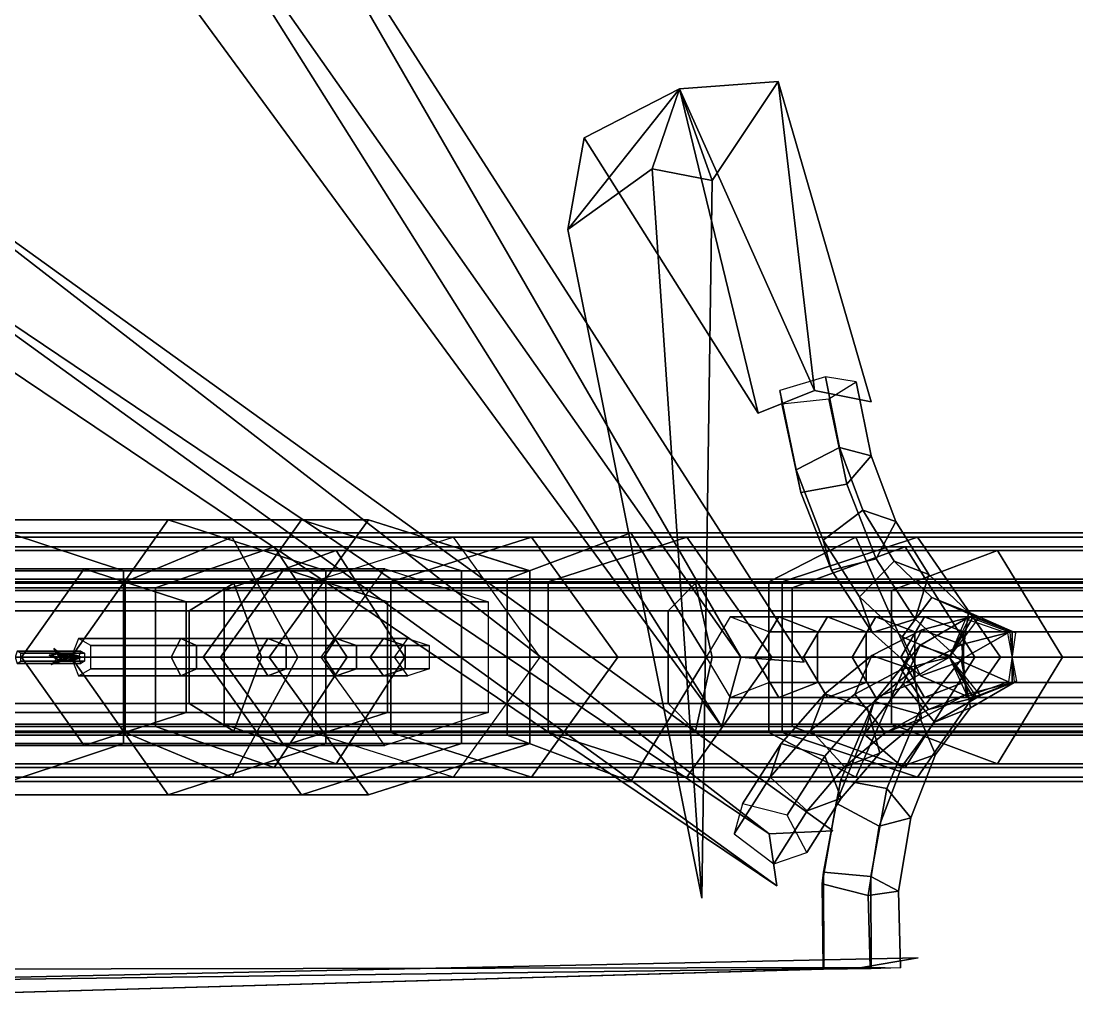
# Model space of a CAD drawing. Header units: metres. Extents: x -236 to 197, y -84 to 78.
# Drawn here: x 23.94 to 41.7, y -5.77 to 10.7 of the extents above; entities that cross this region are included whole.
import ezdxf

# ---------------------------------------------------------------- set-up
doc = ezdxf.new("R2010")
doc.units = ezdxf.units.M

msp = doc.modelspace()

# ---------------------------------------------------------------- linework, layer by layer
at = {"layer": 'Lacypla_Intrnd', "color": 3}
for points in [[(21.208, 1.451, 557.356), (25.668, 1.451, 572.06), (23.065, 2.313, 572.85), (18.604, 2.313, 558.145)], [(23.065, 2.313, 572.85), (26.417, 2.313, 587.788), (24.786, 0, 588.154), (21.465, 0, 573.335)], [(25.668, 1.451, 572.06), (29.071, 1.451, 587.191), (26.417, 2.313, 587.788), (23.065, 2.313, 572.85)], [(26.417, 2.313, 587.788), (28.661, 2.313, 602.932), (27.008, 0, 603.177), (24.786, 0, 588.154)], [(29.071, 1.451, 587.191), (31.352, 1.451, 602.532), (28.661, 2.313, 602.932), (26.417, 2.313, 587.788)], [(28.661, 2.313, 602.932), (29.786, 2.313, 618.2), (28.118, 0, 618.323), (27.008, 0, 603.177)], [(29.786, 2.313, 618.2), (29.784, 2.313, 633.509), (28.112, 0, 633.509), (28.118, 0, 618.323)], [(31.352, 1.451, 602.532), (32.499, 1.451, 618), (29.786, 2.313, 618.2), (28.661, 2.313, 602.932)], [(32.499, 1.451, 618), (32.504, 1.451, 633.509), (29.784, 2.313, 633.509), (29.786, 2.313, 618.2)], [(18.795, 2.021, 411.867), (27.491, 2.021, 421.928), (25.691, 1.268, 423.481), (16.727, 1.268, 413.039)], [(20.066, 0, 411.147), (28.598, 0, 420.974), (27.491, 2.021, 421.928), (18.795, 2.021, 411.867)], [(27.491, 2.021, 421.928), (37.983, 2.021, 430.1), (36.521, 1.268, 431.975), (25.691, 1.268, 423.481)], [(28.598, 0, 420.974), (38.882, 0, 428.949), (37.983, 2.021, 430.1), (27.491, 2.021, 421.928)], [(31.212, 2.021, 633.444), (32.528, 2.021, 646.808), (30.162, 1.268, 647.041), (28.846, 1.268, 633.677)], [(32.528, 2.021, 646.808), (35.139, 2.021, 659.915), (32.807, 1.268, 660.379), (30.162, 1.268, 647.041)], [(32.666, 0, 633.301), (33.982, 0, 646.665), (32.528, 2.021, 646.808), (31.212, 2.021, 633.444)], [(33.982, 0, 646.665), (36.572, 0, 659.63), (35.139, 2.021, 659.915), (32.528, 2.021, 646.808)], [(35.139, 2.021, 659.915), (39.021, 2.021, 672.702), (36.746, 1.268, 673.392), (32.807, 1.268, 660.379)], [(36.572, 0, 659.63), (40.419, 0, 672.278), (39.021, 2.021, 672.702), (35.139, 2.021, 659.915)], [(37.983, 2.021, 430.1), (49.868, 2.021, 436.068), (48.799, 1.268, 438.192), (36.521, 1.268, 431.975)], [(39.021, 2.021, 672.702), (44.138, 2.021, 685.047), (41.941, 1.268, 685.957), (36.746, 1.268, 673.392)], [(38.882, 0, 428.949), (50.525, 0, 434.763), (49.868, 2.021, 436.068), (37.983, 2.021, 430.1)], [(40.419, 0, 672.278), (45.488, 0, 684.488), (44.138, 2.021, 685.047), (39.021, 2.021, 672.702)], [(21.208, -1.451, 557.356), (25.668, -1.451, 572.06), (25.668, 1.451, 572.06), (21.208, 1.451, 557.356)], [(25.668, -1.451, 572.06), (29.071, -1.451, 587.191), (29.071, 1.451, 587.191), (25.668, 1.451, 572.06)], [(29.071, -1.451, 587.191), (31.352, -1.451, 602.532), (31.352, 1.451, 602.532), (29.071, 1.451, 587.191)], [(31.352, -1.451, 602.532), (32.499, -1.451, 618), (32.499, 1.451, 618), (31.352, 1.451, 602.532)], [(32.499, -1.451, 618), (32.504, -1.451, 633.509), (32.504, 1.451, 633.509), (32.499, 1.451, 618)], [(16.727, 1.268, 413.039), (25.691, 1.268, 423.481), (25.691, -1.268, 423.481), (16.727, -1.268, 413.039)], [(20.506, 1.244, 211.175), (27.521, 1.244, 215.368), (26.769, 0.78, 216.623), (19.498, 0.78, 212.234)], [(21.126, 0, 210.524), (27.984, 0, 214.597), (27.521, 1.244, 215.368), (20.506, 1.244, 211.175)], [(25.691, 1.268, 423.481), (36.521, 1.268, 431.975), (36.521, -1.268, 431.975), (25.691, -1.268, 423.481)], [(27.521, 1.244, 215.368), (35.285, 1.244, 217.922), (34.826, 0.78, 219.311), (26.769, 0.78, 216.623)], [(27.984, 0, 214.597), (35.567, 0, 217.068), (35.285, 1.244, 217.922), (27.521, 1.244, 215.368)], [(28.846, 1.268, 633.677), (30.162, 1.268, 647.041), (30.162, -1.268, 647.041), (28.846, -1.268, 633.677)], [(30.162, 1.268, 647.041), (32.807, 1.268, 660.379), (32.807, -1.268, 660.379), (30.162, -1.268, 647.041)], [(32.807, 1.268, 660.379), (36.746, 1.268, 673.392), (36.746, -1.268, 673.392), (32.807, -1.268, 660.379)], [(35.285, 1.244, 217.922), (43.419, 1.244, 218.713), (43.275, 0.78, 220.169), (34.826, 0.78, 219.311)], [(35.567, 0, 217.068), (43.507, 0, 217.818), (43.419, 1.244, 218.713), (35.285, 1.244, 217.922)], [(36.521, 1.268, 431.975), (48.799, 1.268, 438.192), (48.799, -1.268, 438.192), (36.521, -1.268, 431.975)], [(36.746, 1.268, 673.392), (41.941, 1.268, 685.957), (41.941, -1.268, 685.957), (36.746, -1.268, 673.392)], [(19.498, 0.78, 212.234), (26.769, 0.78, 216.623), (26.769, -0.78, 216.623), (19.498, -0.78, 212.234)], [(26.769, 0.78, 216.623), (34.826, 0.78, 219.311), (34.826, -0.78, 219.311), (26.769, -0.78, 216.623)], [(34.826, 0.78, 219.311), (43.275, 0.78, 220.169), (43.275, -0.78, 220.169), (34.826, -0.78, 219.311)], [(26.63, 0.314, 640.628), (24.909, 0.314, 641.775), (24.783, 0, 641.587), (26.469, 0, 640.467)], [(26.891, 0.197, 640.889), (25.114, 0.197, 642.083), (24.909, 0.314, 641.775), (26.63, 0.314, 640.628)], [(26.891, -0.197, 640.889), (25.114, -0.197, 642.083), (25.114, 0.197, 642.083), (26.891, 0.197, 640.889)], [(28.094, 0.314, 639.167), (26.63, 0.314, 640.628), (26.469, 0, 640.467), (27.905, 0, 639.04)], [(28.401, 0.197, 639.372), (26.891, 0.197, 640.889), (26.63, 0.314, 640.628), (28.094, 0.314, 639.167)], [(28.401, -0.197, 639.372), (26.891, -0.197, 640.889), (26.891, 0.197, 640.889), (28.401, 0.197, 639.372)], [(29.245, 0.314, 637.448), (28.094, 0.314, 639.167), (27.905, 0, 639.04), (29.035, 0, 637.361)], [(29.586, 0.197, 637.589), (28.401, 0.197, 639.372), (28.094, 0.314, 639.167), (29.245, 0.314, 637.448)], [(29.586, -0.197, 637.589), (28.401, -0.197, 639.372), (28.401, 0.197, 639.372), (29.586, 0.197, 637.589)], [(30.038, 0.314, 635.538), (29.245, 0.314, 637.448), (29.035, 0, 637.361), (29.815, 0, 635.493)], [(30.401, 0.197, 635.61), (29.586, 0.197, 637.589), (29.245, 0.314, 637.448), (30.038, 0.314, 635.538)], [(30.401, -0.197, 635.61), (29.586, -0.197, 637.589), (29.586, 0.197, 637.589), (30.401, 0.197, 635.61)], [(30.446, 0.314, 633.489), (30.038, 0.314, 635.538), (29.815, 0, 635.493), (30.223, 0, 633.445)], [(30.808, 0.197, 633.561), (30.401, 0.197, 635.61), (30.038, 0.314, 635.538), (30.446, 0.314, 633.489)], [(30.808, -0.197, 633.561), (30.401, -0.197, 635.61), (30.401, 0.197, 635.61), (30.808, 0.197, 633.561)], [(18.795, -2.021, 411.867), (27.491, -2.021, 421.928), (28.598, 0, 420.974), (20.066, 0, 411.147)], [(20.506, -1.244, 211.175), (27.521, -1.244, 215.368), (27.984, 0, 214.597), (21.126, 0, 210.524)], [(21.465, 0, 573.335), (24.786, 0, 588.154), (26.417, -2.313, 587.788), (23.065, -2.313, 572.85)], [(26.469, 0, 640.467), (24.783, 0, 641.587), (24.909, -0.314, 641.775), (26.63, -0.314, 640.628)], [(24.786, 0, 588.154), (27.008, 0, 603.177), (28.661, -2.313, 602.932), (26.417, -2.313, 587.788)], [(27.905, 0, 639.04), (26.469, 0, 640.467), (26.63, -0.314, 640.628), (28.094, -0.314, 639.167)], [(27.008, 0, 603.177), (28.118, 0, 618.323), (29.786, -2.313, 618.2), (28.661, -2.313, 602.932)], [(27.491, -2.021, 421.928), (37.983, -2.021, 430.1), (38.882, 0, 428.949), (28.598, 0, 420.974)], [(27.521, -1.244, 215.368), (35.285, -1.244, 217.922), (35.567, 0, 217.068), (27.984, 0, 214.597)], [(29.035, 0, 637.361), (27.905, 0, 639.04), (28.094, -0.314, 639.167), (29.245, -0.314, 637.448)], [(28.118, 0, 618.323), (28.112, 0, 633.509), (29.784, -2.313, 633.509), (29.786, -2.313, 618.2)], [(29.815, 0, 635.493), (29.035, 0, 637.361), (29.245, -0.314, 637.448), (30.038, -0.314, 635.538)], [(30.223, 0, 633.445), (29.815, 0, 635.493), (30.038, -0.314, 635.538), (30.446, -0.314, 633.489)], [(31.212, -2.021, 633.444), (32.528, -2.021, 646.808), (33.982, 0, 646.665), (32.666, 0, 633.301)], [(32.528, -2.021, 646.808), (35.139, -2.021, 659.915), (36.572, 0, 659.63), (33.982, 0, 646.665)], [(35.139, -2.021, 659.915), (39.021, -2.021, 672.702), (40.419, 0, 672.278), (36.572, 0, 659.63)], [(35.285, -1.244, 217.922), (43.419, -1.244, 218.713), (43.507, 0, 217.818), (35.567, 0, 217.068)], [(37.983, -2.021, 430.1), (49.868, -2.021, 436.068), (50.525, 0, 434.763), (38.882, 0, 428.949)], [(39.021, -2.021, 672.702), (44.138, -2.021, 685.047), (45.488, 0, 684.488), (40.419, 0, 672.278)], [(26.63, -0.314, 640.628), (24.909, -0.314, 641.775), (25.114, -0.197, 642.083), (26.891, -0.197, 640.889)], [(28.094, -0.314, 639.167), (26.63, -0.314, 640.628), (26.891, -0.197, 640.889), (28.401, -0.197, 639.372)], [(29.245, -0.314, 637.448), (28.094, -0.314, 639.167), (28.401, -0.197, 639.372), (29.586, -0.197, 637.589)], [(30.038, -0.314, 635.538), (29.245, -0.314, 637.448), (29.586, -0.197, 637.589), (30.401, -0.197, 635.61)], [(30.446, -0.314, 633.489), (30.038, -0.314, 635.538), (30.401, -0.197, 635.61), (30.808, -0.197, 633.561)], [(19.498, -0.78, 212.234), (26.769, -0.78, 216.623), (27.521, -1.244, 215.368), (20.506, -1.244, 211.175)], [(26.769, -0.78, 216.623), (34.826, -0.78, 219.311), (35.285, -1.244, 217.922), (27.521, -1.244, 215.368)], [(34.826, -0.78, 219.311), (43.275, -0.78, 220.169), (43.419, -1.244, 218.713), (35.285, -1.244, 217.922)], [(16.727, -1.268, 413.039), (25.691, -1.268, 423.481), (27.491, -2.021, 421.928), (18.795, -2.021, 411.867)], [(25.691, -1.268, 423.481), (36.521, -1.268, 431.975), (37.983, -2.021, 430.1), (27.491, -2.021, 421.928)], [(28.846, -1.268, 633.677), (30.162, -1.268, 647.041), (32.528, -2.021, 646.808), (31.212, -2.021, 633.444)], [(30.162, -1.268, 647.041), (32.807, -1.268, 660.379), (35.139, -2.021, 659.915), (32.528, -2.021, 646.808)], [(32.807, -1.268, 660.379), (36.746, -1.268, 673.392), (39.021, -2.021, 672.702), (35.139, -2.021, 659.915)], [(36.521, -1.268, 431.975), (48.799, -1.268, 438.192), (49.868, -2.021, 436.068), (37.983, -2.021, 430.1)], [(36.746, -1.268, 673.392), (41.941, -1.268, 685.957), (44.138, -2.021, 685.047), (39.021, -2.021, 672.702)], [(18.604, -2.313, 558.145), (23.065, -2.313, 572.85), (25.668, -1.451, 572.06), (21.208, -1.451, 557.356)], [(23.065, -2.313, 572.85), (26.417, -2.313, 587.788), (29.071, -1.451, 587.191), (25.668, -1.451, 572.06)], [(26.417, -2.313, 587.788), (28.661, -2.313, 602.932), (31.352, -1.451, 602.532), (29.071, -1.451, 587.191)], [(28.661, -2.313, 602.932), (29.786, -2.313, 618.2), (32.499, -1.451, 618), (31.352, -1.451, 602.532)], [(29.786, -2.313, 618.2), (29.784, -2.313, 633.509), (32.504, -1.451, 633.509), (32.499, -1.451, 618)]]:
    msp.add_3dface(points, dxfattribs=at)
at = {"layer": 'Lacypla_Leaf', "color": 3}
for points in [[(26.901, 15.851, 781.808), (36.051, 0, 788.44), (25.81, 14.577, 781.44)], [(26.901, 15.851, 781.808), (25.81, 14.577, 781.44), (36.051, 0, 788.44)], [(36.051, 0, 788.44), (26.901, 15.851, 781.808), (37.116, -0.085, 788.978)], [(36.051, 0, 788.44), (37.116, -0.085, 788.978), (26.901, 15.851, 781.808)], [(35.729, -1.171, 788.229), (24.977, 13.493, 780.26), (25.81, 14.577, 781.44)], [(35.729, -1.171, 788.229), (25.81, 14.577, 781.44), (24.977, 13.493, 780.26)], [(36.051, 0, 788.44), (25.81, 14.577, 781.44), (35.729, -1.171, 788.229)], [(36.051, 0, 788.44), (35.729, -1.171, 788.229), (25.81, 14.577, 781.44)], [(35.019, 9.564, 768.364), (35.569, 8.019, 756.167), (36.675, 9.685, 767.929)], [(35.019, 9.564, 768.364), (36.675, 9.685, 767.929), (35.569, 8.019, 756.167)], [(36.675, 9.685, 767.929), (37.291, 4.489, 786.68), (35.019, 9.564, 768.364)], [(36.675, 9.685, 767.929), (35.019, 9.564, 768.364), (37.291, 4.489, 786.68)], [(37.291, 4.489, 786.68), (36.675, 9.685, 767.929), (38.243, 4.298, 787.377)], [(37.291, 4.489, 786.68), (38.243, 4.298, 787.377), (36.675, 9.685, 767.929)], [(33.413, 8.742, 768.282), (33.139, 7.195, 756.44), (35.019, 9.564, 768.364)], [(33.413, 8.742, 768.282), (35.019, 9.564, 768.364), (33.139, 7.195, 756.44)], [(35.019, 9.564, 768.364), (33.139, 7.195, 756.44), (34.557, 8.22, 757.092)], [(35.019, 9.564, 768.364), (34.557, 8.22, 757.092), (33.139, 7.195, 756.44)], [(36.339, 4.107, 787.363), (33.413, 8.742, 768.282), (35.019, 9.564, 768.364)], [(36.339, 4.107, 787.363), (35.019, 9.564, 768.364), (33.413, 8.742, 768.282)], [(34.557, 8.22, 757.092), (35.569, 8.019, 756.167), (35.019, 9.564, 768.364)], [(34.557, 8.22, 757.092), (35.019, 9.564, 768.364), (35.569, 8.019, 756.167)], [(37.291, 4.489, 786.68), (35.019, 9.564, 768.364), (36.339, 4.107, 787.363)], [(37.291, 4.489, 786.68), (36.339, 4.107, 787.363), (35.019, 9.564, 768.364)], [(21.221, 8.875, 789.873), (36.524, -2.973, 787.769), (20.672, 7.712, 788.736)], [(21.221, 8.875, 789.873), (20.672, 7.712, 788.736), (36.524, -2.973, 787.769)], [(36.524, -2.973, 787.769), (21.221, 8.875, 789.873), (37.595, -2.919, 788.297)], [(36.524, -2.973, 787.769), (37.595, -2.919, 788.297), (21.221, 8.875, 789.873)], [(33.139, 7.195, 756.44), (35.394, -4.053, 749.761), (34.557, 8.22, 757.092)], [(33.139, 7.195, 756.44), (34.557, 8.22, 757.092), (35.394, -4.053, 749.761)], [(35.394, -4.053, 749.761), (35.569, 8.019, 756.167), (34.557, 8.22, 757.092)], [(35.394, -4.053, 749.761), (34.557, 8.22, 757.092), (35.569, 8.019, 756.167)], [(36.656, -3.849, 786.913), (20.185, 7.234, 787.063), (20.672, 7.712, 788.736)], [(36.656, -3.849, 786.913), (20.672, 7.712, 788.736), (20.185, 7.234, 787.063)], [(36.524, -2.973, 787.769), (20.672, 7.712, 788.736), (36.656, -3.849, 786.913)], [(36.524, -2.973, 787.769), (36.656, -3.849, 786.913), (20.672, 7.712, 788.736)], [(38.02, -5.235, 785.645), (19.654, -5.471, 792.097), (39.031, -5.06, 786.259)], [(38.02, -5.235, 785.645), (39.031, -5.06, 786.259), (19.654, -5.471, 792.097)], [(38.379, -5.219, 784.466), (18.995, -5.255, 788.754), (19.49, -5.766, 790.414)], [(38.379, -5.219, 784.466), (19.49, -5.766, 790.414), (18.995, -5.255, 788.754)], [(38.02, -5.235, 785.645), (19.49, -5.766, 790.414), (38.379, -5.219, 784.466)], [(38.02, -5.235, 785.645), (38.379, -5.219, 784.466), (19.49, -5.766, 790.414)], [(19.654, -5.471, 792.097), (38.02, -5.235, 785.645), (19.49, -5.766, 790.414)], [(19.654, -5.471, 792.097), (19.49, -5.766, 790.414), (38.02, -5.235, 785.645)]]:
    msp.add_3dface(points, dxfattribs=at)
at = {"layer": 'Lacypla_Mrstm', "color": 3}
for points in [[(24.417, 0.037, 642.06), (24.608, 0.065, 642.093), (24.608, -0.007, 642.093)], [(24.417, 0.037, 642.06), (24.608, -0.007, 642.093), (24.608, 0.065, 642.093)], [(24.588, -0.058, 642.063), (24.417, 0.037, 642.06), (24.608, -0.007, 642.093)], [(24.588, -0.058, 642.063), (24.608, -0.007, 642.093), (24.417, 0.037, 642.06)], [(24.451, -0.122, 642.111), (24.576, 0.013, 642.046), (24.614, -0.009, 642.103)], [(24.451, -0.122, 642.111), (24.614, -0.009, 642.103), (24.576, 0.013, 642.046)], [(24.574, 0.024, 642.043), (24.492, 0.145, 642.173), (24.607, 0.005, 642.091)], [(24.574, 0.024, 642.043), (24.607, 0.005, 642.091), (24.492, 0.145, 642.173)], [(24.492, 0.145, 642.173), (24.645, 0.026, 642.149), (24.607, 0.005, 642.091)], [(24.492, 0.145, 642.173), (24.607, 0.005, 642.091), (24.645, 0.026, 642.149)], [(24.65, 0.021, 642.156), (24.545, -0.114, 642.253), (24.617, 0.002, 642.107)], [(24.65, 0.021, 642.156), (24.617, 0.002, 642.107), (24.545, -0.114, 642.253)], [(24.545, -0.114, 642.253), (24.594, -0.056, 642.072), (24.617, 0.002, 642.107)], [(24.545, -0.114, 642.253), (24.617, 0.002, 642.107), (24.594, -0.056, 642.072)], [(24.613, 0.072, 642.101), (24.57, 0.051, 642.29), (24.613, 0.01, 642.1)], [(24.613, 0.072, 642.101), (24.613, 0.01, 642.1), (24.57, 0.051, 642.29)], [(24.57, 0.051, 642.29), (24.636, -0.049, 642.135), (24.613, 0.01, 642.1)], [(24.57, 0.051, 642.29), (24.613, 0.01, 642.1), (24.636, -0.049, 642.135)], [(24.733, -0.012, 641.93), (24.574, 0.024, 642.043), (24.768, -0.009, 641.989)], [(24.733, -0.012, 641.93), (24.768, -0.009, 641.989), (24.574, 0.024, 642.043)], [(24.768, -0.009, 641.989), (24.574, 0.024, 642.043), (24.607, 0.005, 642.091)], [(24.768, -0.009, 641.989), (24.607, 0.005, 642.091), (24.574, 0.024, 642.043)], [(24.576, 0.013, 642.046), (24.752, 0.047, 641.966), (24.775, 0.005, 642)], [(24.576, 0.013, 642.046), (24.775, 0.005, 642), (24.752, 0.047, 641.966)], [(24.576, 0.013, 642.046), (24.775, 0.005, 642), (24.614, -0.009, 642.103)], [(24.576, 0.013, 642.046), (24.614, -0.009, 642.103), (24.775, 0.005, 642)], [(24.594, -0.056, 642.072), (24.769, 0.01, 641.992), (24.617, 0.002, 642.107)], [(24.594, -0.056, 642.072), (24.617, 0.002, 642.107), (24.769, 0.01, 641.992)], [(24.594, -0.056, 642.072), (24.74, -0.017, 641.947), (24.769, 0.01, 641.992)], [(24.594, -0.056, 642.072), (24.769, 0.01, 641.992), (24.74, -0.017, 641.947)], [(24.645, 0.026, 642.149), (24.768, -0.009, 641.989), (24.607, 0.005, 642.091)], [(24.645, 0.026, 642.149), (24.607, 0.005, 642.091), (24.768, -0.009, 641.989)], [(24.608, 0.065, 642.093), (24.774, -0.007, 641.999), (24.608, -0.007, 642.093)], [(24.608, 0.065, 642.093), (24.608, -0.007, 642.093), (24.774, -0.007, 641.999)], [(24.608, 0.065, 642.093), (24.789, 0.046, 642.021), (24.774, -0.007, 641.999)], [(24.608, 0.065, 642.093), (24.774, -0.007, 641.999), (24.789, 0.046, 642.021)], [(24.755, 0.066, 641.962), (24.613, 0.072, 642.101), (24.765, 0.002, 641.985)], [(24.755, 0.066, 641.962), (24.765, 0.002, 641.985), (24.613, 0.072, 642.101)], [(24.765, 0.002, 641.985), (24.613, 0.072, 642.101), (24.613, 0.01, 642.1)], [(24.765, 0.002, 641.985), (24.613, 0.01, 642.1), (24.613, 0.072, 642.101)], [(24.636, -0.049, 642.135), (24.765, 0.002, 641.985), (24.613, 0.01, 642.1)], [(24.636, -0.049, 642.135), (24.613, 0.01, 642.1), (24.765, 0.002, 641.985)], [(24.775, 0.005, 642), (24.635, -0.059, 642.133), (24.614, -0.009, 642.103)], [(24.775, 0.005, 642), (24.614, -0.009, 642.103), (24.635, -0.059, 642.133)], [(24.769, 0.01, 641.992), (24.65, 0.021, 642.156), (24.617, 0.002, 642.107)], [(24.769, 0.01, 641.992), (24.617, 0.002, 642.107), (24.65, 0.021, 642.156)], [(24.811, -0.032, 642.046), (24.635, -0.059, 642.133), (24.775, 0.005, 642)], [(24.811, -0.032, 642.046), (24.775, 0.005, 642), (24.635, -0.059, 642.133)], [(24.636, -0.049, 642.135), (24.769, -0.057, 641.992), (24.765, 0.002, 641.985)], [(24.636, -0.049, 642.135), (24.765, 0.002, 641.985), (24.769, -0.057, 641.992)], [(24.645, 0.026, 642.149), (24.8, -0.019, 642.038), (24.768, -0.009, 641.989)], [(24.645, 0.026, 642.149), (24.768, -0.009, 641.989), (24.8, -0.019, 642.038)], [(24.803, 0.053, 642.033), (24.65, 0.021, 642.156), (24.769, 0.01, 641.992)], [(24.803, 0.053, 642.033), (24.769, 0.01, 641.992), (24.65, 0.021, 642.156)], [(24.769, 0.01, 641.992), (24.74, -0.017, 641.947), (24.966, 0, 641.862)], [(24.769, 0.01, 641.992), (24.966, 0, 641.862), (24.74, -0.017, 641.947)], [(24.775, 0.005, 642), (24.752, 0.047, 641.966), (24.966, 0, 641.862)], [(24.775, 0.005, 642), (24.966, 0, 641.862), (24.752, 0.047, 641.966)], [(24.966, 0, 641.862), (24.755, 0.066, 641.962), (24.765, 0.002, 641.985)], [(24.966, 0, 641.862), (24.765, 0.002, 641.985), (24.755, 0.066, 641.962)], [(24.765, 0.002, 641.985), (24.769, -0.057, 641.992), (24.966, 0, 641.862)], [(24.765, 0.002, 641.985), (24.966, 0, 641.862), (24.769, -0.057, 641.992)], [(24.966, 0, 641.862), (24.803, 0.053, 642.033), (24.769, 0.01, 641.992)], [(24.966, 0, 641.862), (24.769, 0.01, 641.992), (24.803, 0.053, 642.033)], [(24.774, -0.007, 641.999), (24.789, 0.046, 642.021), (24.966, 0, 641.862)], [(24.774, -0.007, 641.999), (24.966, 0, 641.862), (24.789, 0.046, 642.021)], [(24.966, 0, 641.862), (24.811, -0.032, 642.046), (24.775, 0.005, 642)], [(24.966, 0, 641.862), (24.775, 0.005, 642), (24.811, -0.032, 642.046)], [(24.635, -0.059, 642.133), (24.451, -0.122, 642.111), (24.614, -0.009, 642.103)], [(24.635, -0.059, 642.133), (24.614, -0.009, 642.103), (24.451, -0.122, 642.111)], [(24.769, -0.073, 641.982), (24.588, -0.058, 642.063), (24.774, -0.007, 641.999)], [(24.769, -0.073, 641.982), (24.774, -0.007, 641.999), (24.588, -0.058, 642.063)], [(24.774, -0.007, 641.999), (24.588, -0.058, 642.063), (24.608, -0.007, 642.093)], [(24.774, -0.007, 641.999), (24.608, -0.007, 642.093), (24.588, -0.058, 642.063)], [(24.966, 0, 641.862), (24.733, -0.012, 641.93), (24.768, -0.009, 641.989)], [(24.966, 0, 641.862), (24.768, -0.009, 641.989), (24.733, -0.012, 641.93)], [(24.768, -0.009, 641.989), (24.8, -0.019, 642.038), (24.966, 0, 641.862)], [(24.768, -0.009, 641.989), (24.966, 0, 641.862), (24.8, -0.019, 642.038)], [(24.966, 0, 641.862), (24.769, -0.073, 641.982), (24.774, -0.007, 641.999)], [(24.966, 0, 641.862), (24.774, -0.007, 641.999), (24.769, -0.073, 641.982)]]:
    msp.add_3dface(points, dxfattribs=at)
at = {"layer": 'Lacypla_Petiole', "color": 3}
for points in [[(37.708, 3.529, 785.698), (37.475, 4.718, 786.028), (36.706, 4.489, 786.268), (36.982, 3.151, 785.877)], [(38.24, 3.388, 786.33), (37.991, 4.633, 786.683), (37.475, 4.718, 786.028), (37.708, 3.529, 785.698)], [(37.832, 2.914, 786.909), (37.529, 4.346, 787.339), (37.991, 4.633, 786.683), (38.24, 3.388, 786.33)], [(36.982, 3.151, 785.877), (36.706, 4.489, 786.268), (36.739, 4.261, 787.074), (37.058, 2.774, 786.621)], [(37.058, 2.774, 786.621), (36.739, 4.261, 787.074), (37.529, 4.346, 787.339), (37.832, 2.914, 786.909)], [(38.1, 2.473, 785.141), (37.708, 3.529, 785.698), (36.982, 3.151, 785.877), (37.436, 1.97, 785.231)], [(38.655, 2.285, 785.74), (38.24, 3.388, 786.33), (37.708, 3.529, 785.698), (38.1, 2.473, 785.141)], [(38.326, 1.654, 786.208), (37.832, 2.914, 786.909), (38.24, 3.388, 786.33), (38.655, 2.285, 785.74)], [(37.436, 1.97, 785.231), (36.982, 3.151, 785.877), (37.058, 2.774, 786.621), (37.575, 1.466, 785.887)], [(37.575, 1.466, 785.887), (37.058, 2.774, 786.621), (37.832, 2.914, 786.909), (38.326, 1.654, 786.208)], [(38.628, 1.614, 784.391), (38.1, 2.473, 785.141), (37.436, 1.97, 785.231), (38.043, 1.015, 784.371)], [(39.213, 1.391, 784.949), (38.655, 2.285, 785.74), (38.1, 2.473, 785.141), (38.628, 1.614, 784.391)], [(38.981, 0.639, 785.277), (38.326, 1.654, 786.208), (38.655, 2.285, 785.74), (39.213, 1.391, 784.949)], [(21.21, 2.093, 220.336), (34.199, 2.093, 240.841), (32.118, 1.313, 242.158), (19.011, 1.313, 221.443)], [(22.562, 0, 219.655), (35.477, 0, 240.031), (34.199, 2.093, 240.841), (21.21, 2.093, 220.336)], [(34.199, 2.093, 240.841), (49.135, 2.093, 259.974), (47.194, 1.313, 261.489), (32.118, 1.313, 242.158)], [(35.477, 0, 240.031), (50.328, 0, 259.043), (49.135, 2.093, 259.974), (34.199, 2.093, 240.841)], [(38.043, 1.015, 784.371), (37.436, 1.97, 785.231), (37.575, 1.466, 785.887), (38.26, 0.416, 784.915)], [(19.47, 1.857, 429.141), (28.199, 1.857, 448.826), (26.202, 1.165, 449.711), (17.396, 1.165, 429.826)], [(19.865, 1.794, 557.657), (29.24, 1.794, 576.284), (27.356, 1.125, 577.232), (17.98, 1.125, 558.606)], [(20.745, 0, 428.72), (29.426, 0, 448.282), (28.199, 1.857, 448.826), (19.47, 1.857, 429.141)], [(21.023, 0, 557.074), (30.398, 0, 575.701), (29.24, 1.794, 576.284), (19.865, 1.794, 557.657)], [(28.199, 1.857, 448.826), (38.816, 1.857, 467.561), (36.915, 1.165, 468.637), (26.202, 1.165, 449.711)], [(29.24, 1.794, 576.284), (40.368, 1.794, 593.851), (38.586, 1.125, 594.979), (27.356, 1.125, 577.232)], [(29.426, 0, 448.282), (39.983, 0, 466.899), (38.816, 1.857, 467.561), (28.199, 1.857, 448.826)], [(30.398, 0, 575.701), (41.463, 0, 593.157), (40.368, 1.794, 593.851), (29.24, 1.794, 576.284)], [(38.816, 1.857, 467.561), (51.217, 1.857, 485.165), (49.431, 1.165, 486.423), (36.915, 1.165, 468.637)], [(40.368, 1.794, 593.851), (53.164, 1.794, 610.242), (51.501, 1.125, 611.54), (38.586, 1.125, 594.979)], [(39.983, 0, 466.899), (52.315, 0, 484.392), (51.217, 1.857, 485.165), (38.816, 1.857, 467.561)], [(41.463, 0, 593.157), (54.186, 0, 609.445), (53.164, 1.794, 610.242), (40.368, 1.794, 593.851)], [(38.26, 0.416, 784.915), (37.575, 1.466, 785.887), (38.326, 1.654, 786.208), (38.981, 0.639, 785.277)], [(39.261, 1.004, 783.494), (38.628, 1.614, 784.391), (38.043, 1.015, 784.371), (38.764, 0.345, 783.346)], [(39.878, 0.758, 784.004), (39.213, 1.391, 784.949), (38.628, 1.614, 784.391), (39.261, 1.004, 783.494)], [(25.003, 1.486, 667.546), (20, 1.486, 684.029), (18.973, 0, 683.718), (23.95, 0, 667.337)], [(26.717, 0.932, 667.887), (21.673, 0.932, 684.537), (20, 1.486, 684.029), (25.003, 1.486, 667.546)], [(28.366, 1.486, 650.652), (25.003, 1.486, 667.546), (23.95, 0, 667.337), (27.297, 0, 650.547)], [(30.105, 0.932, 650.823), (26.717, 0.932, 667.887), (25.003, 1.486, 667.546), (28.366, 1.486, 650.652)], [(30.059, 1.486, 633.461), (28.366, 1.486, 650.652), (27.297, 0, 650.547), (28.99, 0, 633.356)], [(31.798, 0.932, 633.632), (30.105, 0.932, 650.823), (28.366, 1.486, 650.652), (30.059, 1.486, 633.461)], [(19.011, 1.313, 221.443), (32.118, 1.313, 242.158), (32.118, -1.313, 242.158), (19.011, -1.313, 221.443)], [(32.118, 1.313, 242.158), (47.194, 1.313, 261.489), (47.194, -1.313, 261.489), (32.118, -1.313, 242.158)], [(39.759, -0.068, 784.173), (38.981, 0.639, 785.277), (39.213, 1.391, 784.949), (39.878, 0.758, 784.004)], [(17.396, 1.165, 429.826), (26.202, 1.165, 449.711), (26.202, -1.165, 449.711), (17.396, -1.165, 429.826)], [(17.98, 1.125, 558.606), (27.356, 1.125, 577.232), (27.356, -1.125, 577.232), (17.98, -1.125, 558.606)], [(26.202, 1.165, 449.711), (36.915, 1.165, 468.637), (36.915, -1.165, 468.637), (26.202, -1.165, 449.711)], [(27.356, 1.125, 577.232), (38.586, 1.125, 594.979), (38.586, -1.125, 594.979), (27.356, -1.125, 577.232)], [(36.915, 1.165, 468.637), (49.431, 1.165, 486.423), (49.431, -1.165, 486.423), (36.915, -1.165, 468.637)], [(38.586, 1.125, 594.979), (51.501, 1.125, 611.54), (51.501, -1.125, 611.54), (38.586, -1.125, 594.979)], [(26.717, -0.932, 667.887), (21.673, -0.932, 684.537), (21.673, 0.932, 684.537), (26.717, 0.932, 667.887)], [(30.105, -0.932, 650.823), (26.717, -0.932, 667.887), (26.717, 0.932, 667.887), (30.105, 0.932, 650.823)], [(31.798, -0.932, 633.632), (30.105, -0.932, 650.823), (30.105, 0.932, 650.823), (31.798, 0.932, 633.632)], [(38.764, 0.345, 783.346), (38.043, 1.015, 784.371), (38.26, 0.416, 784.915), (39.071, -0.313, 783.763)], [(40.055, 0.659, 782.366), (39.261, 1.004, 783.494), (38.764, 0.345, 783.346), (39.558, 0, 782.219)], [(40.672, 0.413, 782.877), (39.878, 0.758, 784.004), (39.261, 1.004, 783.494), (40.055, 0.659, 782.366)], [(40.553, -0.413, 783.046), (39.759, -0.068, 784.173), (39.878, 0.758, 784.004), (40.672, 0.413, 782.877)], [(36.686, 0.679, 787.149), (35.868, 0.679, 788.311), (35.467, 0, 788.028), (36.285, 0, 786.866)], [(37.339, 0.426, 787.609), (36.521, 0.426, 788.771), (35.868, 0.679, 788.311), (36.686, 0.679, 787.149)], [(37.505, 0.679, 785.987), (36.686, 0.679, 787.149), (36.285, 0, 786.866), (37.103, 0, 785.705)], [(38.158, 0.426, 786.447), (37.339, 0.426, 787.609), (36.686, 0.679, 787.149), (37.505, 0.679, 785.987)], [(38.323, 0.679, 784.825), (37.505, 0.679, 785.987), (37.103, 0, 785.705), (37.922, 0, 784.543)], [(38.976, 0.426, 785.285), (38.158, 0.426, 786.447), (37.505, 0.679, 785.987), (38.323, 0.679, 784.825)], [(39.141, 0.679, 783.663), (38.323, 0.679, 784.825), (37.922, 0, 784.543), (38.74, 0, 783.381)], [(39.071, -0.313, 783.763), (38.26, 0.416, 784.915), (38.981, 0.639, 785.277), (39.759, -0.068, 784.173)], [(39.794, 0.426, 784.123), (38.976, 0.426, 785.285), (38.323, 0.679, 784.825), (39.141, 0.679, 783.663)], [(39.959, 0.679, 782.501), (39.141, 0.679, 783.663), (38.74, 0, 783.381), (39.558, 0, 782.219)], [(39.902, 0.672, 782.583), (39.093, 0.463, 783.732), (38.749, -0.208, 783.368), (39.558, 0, 782.219)], [(39.837, 0.645, 782.676), (39.06, 0.199, 783.779), (38.781, -0.446, 783.322), (39.558, 0, 782.219)], [(40.536, 0.405, 783.071), (39.758, -0.041, 784.174), (39.06, 0.199, 783.779), (39.837, 0.645, 782.676)], [(40.577, 0.421, 783.013), (39.767, 0.213, 784.162), (39.093, 0.463, 783.732), (39.902, 0.672, 782.583)], [(40.612, 0.426, 782.961), (39.794, 0.426, 784.123), (39.141, 0.679, 783.663), (39.959, 0.679, 782.501)], [(44.494, 0.679, 776.065), (39.959, 0.679, 782.501), (39.558, 0, 782.219), (44.067, 0, 775.823)], [(45.189, 0.426, 776.459), (40.612, 0.426, 782.961), (39.959, 0.679, 782.501), (44.494, 0.679, 776.065)], [(37.339, -0.426, 787.609), (36.521, -0.426, 788.771), (36.521, 0.426, 788.771), (37.339, 0.426, 787.609)], [(38.158, -0.426, 786.447), (37.339, -0.426, 787.609), (37.339, 0.426, 787.609), (38.158, 0.426, 786.447)], [(39.093, 0.463, 783.732), (38.253, 0.029, 784.924), (37.966, -0.621, 784.48), (38.749, -0.208, 783.368)], [(38.976, -0.426, 785.285), (38.158, -0.426, 786.447), (38.158, 0.426, 786.447), (38.976, 0.426, 785.285)], [(39.767, 0.213, 784.162), (38.949, -0.213, 785.324), (38.253, 0.029, 784.924), (39.093, 0.463, 783.732)], [(39.794, -0.426, 784.123), (38.976, -0.426, 785.285), (38.976, 0.426, 785.285), (39.794, 0.426, 784.123)], [(40.689, -0.405, 782.852), (39.912, -0.85, 783.955), (39.758, -0.041, 784.174), (40.536, 0.405, 783.071)], [(40.648, -0.421, 782.91), (39.839, -0.63, 784.06), (39.767, 0.213, 784.162), (40.577, 0.421, 783.013)], [(40.612, -0.426, 782.961), (39.794, -0.426, 784.123), (39.794, 0.426, 784.123), (40.612, 0.426, 782.961)], [(45.189, -0.426, 776.459), (40.612, -0.426, 782.961), (40.612, 0.426, 782.961), (45.189, 0.426, 776.459)], [(39.06, 0.199, 783.779), (38.292, -0.747, 784.869), (38.124, -1.292, 784.255), (38.781, -0.446, 783.322)], [(39.758, -0.041, 784.174), (39.032, -0.95, 785.205), (38.292, -0.747, 784.869), (39.06, 0.199, 783.779)], [(39.558, 0, 782.219), (38.764, 0.345, 783.346), (39.071, -0.313, 783.763), (39.864, -0.659, 782.636)], [(39.839, -0.63, 784.06), (39.091, -1.029, 785.121), (38.949, -0.213, 785.324), (39.767, 0.213, 784.162)], [(24.95, 0.104, 641.831), (23.878, 0.104, 642.404), (23.843, 0, 642.338), (24.915, 0, 641.765)], [(25.008, 0.066, 641.94), (23.936, 0.066, 642.513), (23.878, 0.104, 642.404), (24.95, 0.104, 641.831)], [(25.008, -0.066, 641.94), (23.936, -0.066, 642.513), (23.936, 0.066, 642.513), (25.008, 0.066, 641.94)], [(38.253, 0.029, 784.924), (37.46, -0.615, 786.05), (37.226, -1.229, 785.53), (37.966, -0.621, 784.48)], [(38.949, -0.213, 785.324), (38.175, -0.844, 786.422), (37.46, -0.615, 786.05), (38.253, 0.029, 784.924)], [(23.95, 0, 667.337), (18.973, 0, 683.718), (20, -1.486, 684.029), (25.003, -1.486, 667.546)], [(19.47, -1.857, 429.141), (28.199, -1.857, 448.826), (29.426, 0, 448.282), (20.745, 0, 428.72)], [(19.865, -1.794, 557.657), (29.24, -1.794, 576.284), (30.398, 0, 575.701), (21.023, 0, 557.074)], [(21.21, -2.093, 220.336), (34.199, -2.093, 240.841), (35.477, 0, 240.031), (22.562, 0, 219.655)], [(24.915, 0, 641.765), (23.843, 0, 642.338), (23.878, -0.104, 642.404), (24.95, -0.104, 641.831)], [(24.95, -0.104, 641.831), (23.878, -0.104, 642.404), (23.936, -0.066, 642.513), (25.008, -0.066, 641.94)], [(27.297, 0, 650.547), (23.95, 0, 667.337), (25.003, -1.486, 667.546), (28.366, -1.486, 650.652)], [(28.99, 0, 633.356), (27.297, 0, 650.547), (28.366, -1.486, 650.652), (30.059, -1.486, 633.461)], [(28.199, -1.857, 448.826), (38.816, -1.857, 467.561), (39.983, 0, 466.899), (29.426, 0, 448.282)], [(29.24, -1.794, 576.284), (40.368, -1.794, 593.851), (41.463, 0, 593.157), (30.398, 0, 575.701)], [(34.199, -2.093, 240.841), (49.135, -2.093, 259.974), (50.328, 0, 259.043), (35.477, 0, 240.031)], [(36.285, 0, 786.866), (35.467, 0, 788.028), (35.868, -0.679, 788.311), (36.686, -0.679, 787.149)], [(37.103, 0, 785.705), (36.285, 0, 786.866), (36.686, -0.679, 787.149), (37.505, -0.679, 785.987)], [(37.922, 0, 784.543), (37.103, 0, 785.705), (37.505, -0.679, 785.987), (38.323, -0.679, 784.825)], [(38.74, 0, 783.381), (37.922, 0, 784.543), (38.323, -0.679, 784.825), (39.141, -0.679, 783.663)], [(39.558, 0, 782.219), (38.74, 0, 783.381), (39.141, -0.679, 783.663), (39.959, -0.679, 782.501)], [(39.558, 0, 782.219), (38.749, -0.208, 783.368), (39.207, -0.88, 783.569), (40.017, -0.672, 782.42)], [(39.558, 0, 782.219), (38.781, -0.446, 783.322), (39.305, -1.091, 783.431), (40.082, -0.645, 782.327)], [(38.816, -1.857, 467.561), (51.217, -1.857, 485.165), (52.315, 0, 484.392), (39.983, 0, 466.899)], [(39.912, -0.85, 783.955), (39.324, -1.635, 784.79), (39.032, -0.95, 785.205), (39.758, -0.041, 784.174)], [(39.864, -0.659, 782.636), (39.071, -0.313, 783.763), (39.759, -0.068, 784.173), (40.553, -0.413, 783.046)], [(44.067, 0, 775.823), (39.558, 0, 782.219), (39.959, -0.679, 782.501), (44.494, -0.679, 776.065)], [(40.368, -1.794, 593.851), (53.164, -1.794, 610.242), (54.186, 0, 609.445), (41.463, 0, 593.157)], [(38.749, -0.208, 783.368), (37.966, -0.621, 784.48), (38.48, -1.271, 784.601), (39.207, -0.88, 783.569)], [(39.091, -1.029, 785.121), (38.385, -1.614, 786.124), (38.175, -0.844, 786.422), (38.949, -0.213, 785.324)], [(36.686, -0.679, 787.149), (35.868, -0.679, 788.311), (36.521, -0.426, 788.771), (37.339, -0.426, 787.609)], [(37.505, -0.679, 785.987), (36.686, -0.679, 787.149), (37.339, -0.426, 787.609), (38.158, -0.426, 786.447)], [(38.323, -0.679, 784.825), (37.505, -0.679, 785.987), (38.158, -0.426, 786.447), (38.976, -0.426, 785.285)], [(38.781, -0.446, 783.322), (38.124, -1.292, 784.255), (38.758, -1.838, 784.207), (39.305, -1.091, 783.431)], [(39.141, -0.679, 783.663), (38.323, -0.679, 784.825), (38.976, -0.426, 785.285), (39.794, -0.426, 784.123)], [(39.959, -0.679, 782.501), (39.141, -0.679, 783.663), (39.794, -0.426, 784.123), (40.612, -0.426, 782.961)], [(40.017, -0.672, 782.42), (39.207, -0.88, 783.569), (39.839, -0.63, 784.06), (40.648, -0.421, 782.91)], [(40.082, -0.645, 782.327), (39.305, -1.091, 783.431), (39.912, -0.85, 783.955), (40.689, -0.405, 782.852)], [(44.494, -0.679, 776.065), (39.959, -0.679, 782.501), (40.612, -0.426, 782.961), (45.189, -0.426, 776.459)], [(37.46, -0.615, 786.05), (36.73, -1.454, 787.088), (36.545, -2.018, 786.496), (37.226, -1.229, 785.53)], [(38.175, -0.844, 786.422), (37.464, -1.664, 787.433), (36.73, -1.454, 787.088), (37.46, -0.615, 786.05)], [(37.966, -0.621, 784.48), (37.226, -1.229, 785.53), (37.794, -1.843, 785.576), (38.48, -1.271, 784.601)], [(39.207, -0.88, 783.569), (38.48, -1.271, 784.601), (39.091, -1.029, 785.121), (39.839, -0.63, 784.06)], [(38.385, -1.614, 786.124), (37.736, -2.372, 787.046), (37.464, -1.664, 787.433), (38.175, -0.844, 786.422)], [(38.292, -0.747, 784.869), (37.734, -2.063, 785.661), (37.653, -2.454, 784.924), (38.124, -1.292, 784.255)], [(39.032, -0.95, 785.205), (38.507, -2.209, 785.952), (37.734, -2.063, 785.661), (38.292, -0.747, 784.869)], [(39.305, -1.091, 783.431), (38.758, -1.838, 784.207), (39.324, -1.635, 784.79), (39.912, -0.85, 783.955)], [(25.003, -1.486, 667.546), (20, -1.486, 684.029), (21.673, -0.932, 684.537), (26.717, -0.932, 667.887)], [(28.366, -1.486, 650.652), (25.003, -1.486, 667.546), (26.717, -0.932, 667.887), (30.105, -0.932, 650.823)], [(30.059, -1.486, 633.461), (28.366, -1.486, 650.652), (30.105, -0.932, 650.823), (31.798, -0.932, 633.632)], [(38.48, -1.271, 784.601), (37.794, -1.843, 785.576), (38.385, -1.614, 786.124), (39.091, -1.029, 785.121)], [(39.324, -1.635, 784.79), (38.908, -2.7, 785.382), (38.507, -2.209, 785.952), (39.032, -0.95, 785.205)], [(17.396, -1.165, 429.826), (26.202, -1.165, 449.711), (28.199, -1.857, 448.826), (19.47, -1.857, 429.141)], [(17.98, -1.125, 558.606), (27.356, -1.125, 577.232), (29.24, -1.794, 576.284), (19.865, -1.794, 557.657)], [(26.202, -1.165, 449.711), (36.915, -1.165, 468.637), (38.816, -1.857, 467.561), (28.199, -1.857, 448.826)], [(27.356, -1.125, 577.232), (38.586, -1.125, 594.979), (40.368, -1.794, 593.851), (29.24, -1.794, 576.284)], [(37.226, -1.229, 785.53), (36.545, -2.018, 786.496), (37.164, -2.583, 786.471), (37.794, -1.843, 785.576)], [(36.915, -1.165, 468.637), (49.431, -1.165, 486.423), (51.217, -1.857, 485.165), (38.816, -1.857, 467.561)], [(38.586, -1.125, 594.979), (51.501, -1.125, 611.54), (53.164, -1.794, 610.242), (40.368, -1.794, 593.851)], [(19.011, -1.313, 221.443), (32.118, -1.313, 242.158), (34.199, -2.093, 240.841), (21.21, -2.093, 220.336)], [(32.118, -1.313, 242.158), (47.194, -1.313, 261.489), (49.135, -2.093, 259.974), (34.199, -2.093, 240.841)], [(38.124, -1.292, 784.255), (37.653, -2.454, 784.924), (38.374, -2.845, 784.753), (38.758, -1.838, 784.207)], [(36.73, -1.454, 787.088), (36.078, -2.469, 788.013), (35.939, -2.973, 787.357), (36.545, -2.018, 786.496)], [(37.464, -1.664, 787.433), (36.829, -2.657, 788.334), (36.078, -2.469, 788.013), (36.73, -1.454, 787.088)], [(37.736, -2.372, 787.046), (37.158, -3.288, 787.866), (36.829, -2.657, 788.334), (37.464, -1.664, 787.433)], [(37.794, -1.843, 785.576), (37.164, -2.583, 786.471), (37.736, -2.372, 787.046), (38.385, -1.614, 786.124)], [(38.758, -1.838, 784.207), (38.374, -2.845, 784.753), (38.908, -2.7, 785.382), (39.324, -1.635, 784.79)], [(36.545, -2.018, 786.496), (35.939, -2.973, 787.357), (36.603, -3.476, 787.267), (37.164, -2.583, 786.471)], [(37.734, -2.063, 785.661), (37.442, -3.617, 786.076), (37.415, -3.814, 785.262), (37.653, -2.454, 784.924)], [(38.507, -2.209, 785.952), (38.235, -3.691, 786.338), (37.442, -3.617, 786.076), (37.734, -2.063, 785.661)], [(38.908, -2.7, 785.382), (38.704, -3.938, 785.671), (38.235, -3.691, 786.338), (38.507, -2.209, 785.952)], [(37.164, -2.583, 786.471), (36.603, -3.476, 787.267), (37.158, -3.288, 787.866), (37.736, -2.372, 787.046)], [(37.653, -2.454, 784.924), (37.415, -3.814, 785.262), (38.191, -4.011, 785.013), (38.374, -2.845, 784.753)], [(38.374, -2.845, 784.753), (38.191, -4.011, 785.013), (38.704, -3.938, 785.671), (38.908, -2.7, 785.382)], [(37.442, -3.617, 786.076), (37.446, -5.252, 786.071), (37.435, -5.235, 785.233), (37.415, -3.814, 785.262)], [(38.235, -3.691, 786.338), (38.244, -5.245, 786.324), (37.446, -5.252, 786.071), (37.442, -3.617, 786.076)], [(38.704, -3.938, 785.671), (38.735, -5.224, 785.628), (38.244, -5.245, 786.324), (38.235, -3.691, 786.338)], [(37.415, -3.814, 785.262), (37.435, -5.235, 785.233), (38.227, -5.218, 784.961), (38.191, -4.011, 785.013)], [(38.191, -4.011, 785.013), (38.227, -5.218, 784.961), (38.735, -5.224, 785.628), (38.704, -3.938, 785.671)]]:
    msp.add_3dface(points, dxfattribs=at)

doc.saveas('drawing.dxf')
